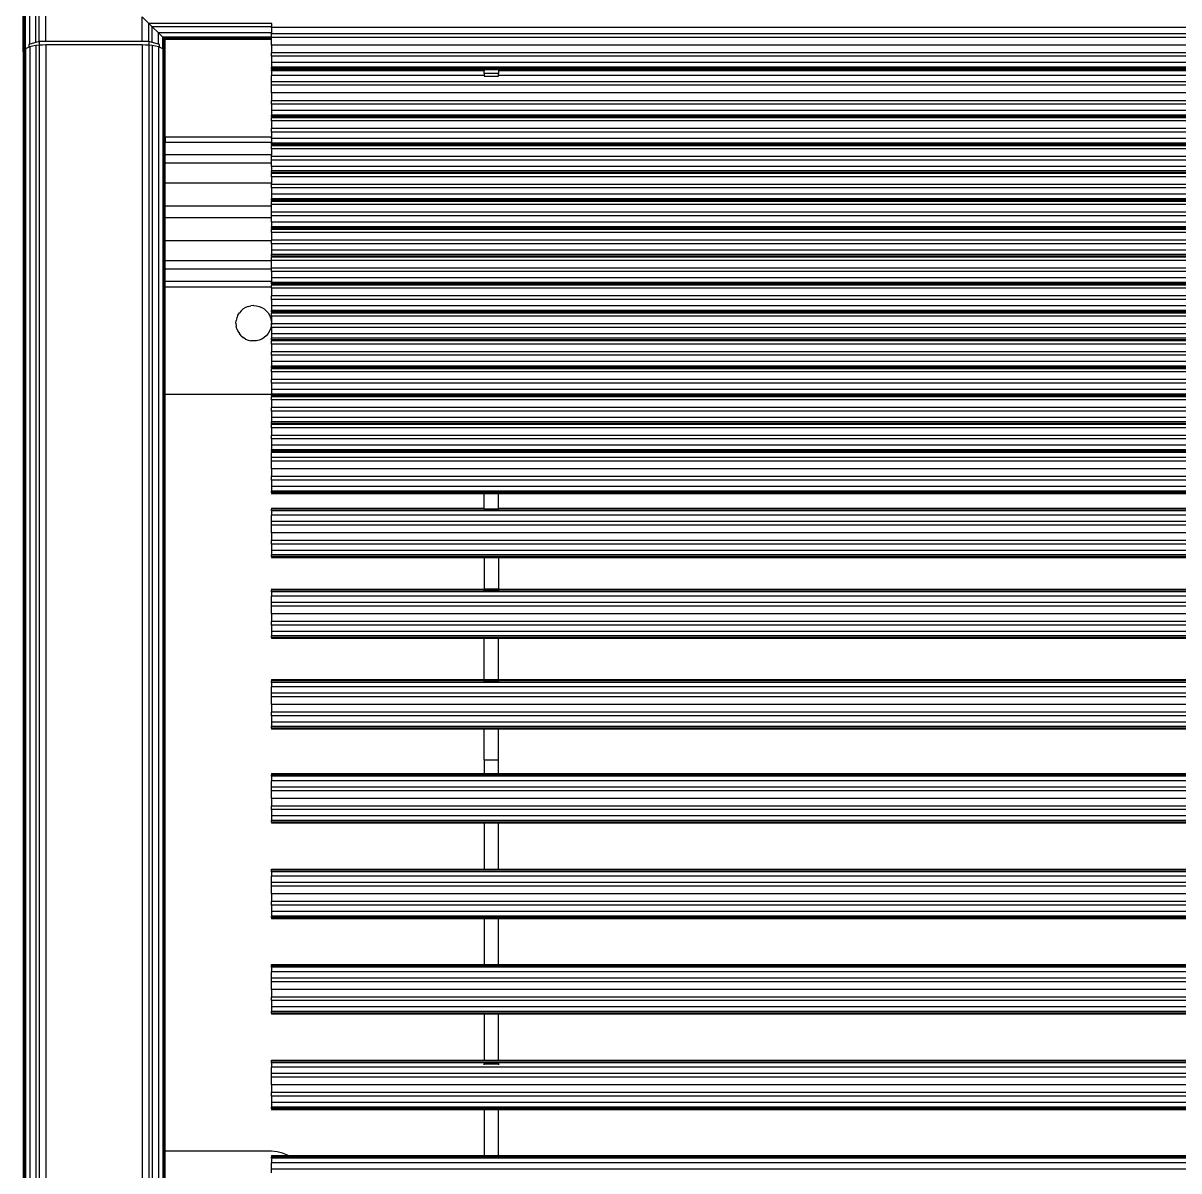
# Model space of a CAD drawing. Header units: millimetres. Extents: x 3440 to 9380, y -3644 to 556.
# Drawn here: x 4035.8 to 4364.4, y -1554.9 to -1228.6 of the extents above; entities that cross this region are included whole.
import ezdxf

# ---------------------------------------------------------------- set-up
doc = ezdxf.new("R2010")
doc.units = ezdxf.units.MM

msp = doc.modelspace()

# ---------------------------------------------------------------- linework, layer by layer
for p, q in [((4035.78, -1236.77), (4035.78, -1192.89)), ((4036.06, -1236.2), (4036.06, -1193.18)), ((4036.44, -1235.91), (4036.44, -1193.55)), ((4037.67, -1234.63), (4037.67, -1194.78)), ((4039.39, -1234.13), (4039.39, -1196.5)), ((4040.34, -1233.86), (4040.34, -1197.45)), ((4042.23, -1233.83), (4042.23, -1199.35)), ((4069.67, -1233.83), (4069.67, -1226.78)), ((4071.56, -1228.68), (4069.67, -1226.78)), ((4071.56, -1228.68), (4072.51, -1229.63)), ((4106.38, -1228.68), (4071.56, -1228.68)), ((4071.56, -1233.86), (4071.56, -1228.68)), ((4106.38, -1228.68), (4106.38, -1228.55)), ((4106.38, -1228.68), (4106.38, -1229.63)), ((4106.38, -1229.63), (4072.51, -1229.63)), ((4072.51, -1234.13), (4072.51, -1229.63)), ((4074.23, -1231.34), (4072.51, -1229.63)), ((4106.38, -1231.34), (4074.23, -1231.34)), ((4074.23, -1234.63), (4074.23, -1231.34)), ((4075.46, -1232.57), (4074.23, -1231.34)), ((4106.38, -1229.85), (4106.38, -1229.63)), ((5800.74, -1229.85), (4106.38, -1229.85)), ((4106.38, -1229.85), (4106.38, -1231.34)), ((4106.38, -1231.63), (4106.38, -1231.34)), ((5800.74, -1231.63), (4106.38, -1231.63)), ((4106.38, -1232.57), (4106.38, -1231.63)), ((4037.67, -1234.63), (4037.39, -1234.71)), ((4037.39, -1234.71), (4037.39, -1235.49)), ((4037.67, -1235.39), (4037.39, -1235.49)), ((4039.39, -1234.13), (4037.67, -1234.63)), ((4038.48, -1235.18), (4037.67, -1235.39)), ((4037.67, -1235.39), (4037.67, -1688.59)), ((4039.39, -1235.02), (4038.48, -1235.18)), ((4040.34, -1233.86), (4039.39, -1234.13)), ((4040.34, -1234.9), (4039.39, -1235.02)), ((4039.39, -1235.02), (4039.39, -1689.82)), ((4040.42, -1233.83), (4040.34, -1233.86)), ((4040.34, -1234.9), (4040.34, -1690.19)), ((4040.42, -1234.9), (4040.34, -1234.9)), ((4040.42, -1234.9), (4040.42, -1233.83)), ((4042.23, -1233.83), (4040.42, -1233.83)), ((4041.3, -1234.84), (4040.42, -1234.9)), ((4042.23, -1234.81), (4041.3, -1234.84)), ((4069.67, -1233.83), (4042.23, -1233.83)), ((4069.67, -1234.81), (4042.23, -1234.81)), ((4042.23, -1234.81), (4042.23, -1690.48)), ((4071.48, -1233.83), (4069.67, -1233.83)), ((4070.6, -1234.84), (4069.67, -1234.81)), ((4069.67, -1234.81), (4069.67, -1690.48)), ((4071.48, -1234.9), (4070.6, -1234.84)), ((4071.48, -1233.83), (4071.48, -1234.9)), ((4071.56, -1233.86), (4071.48, -1233.83)), ((4071.56, -1234.9), (4071.48, -1234.9)), ((4072.51, -1234.13), (4071.56, -1233.86)), ((4072.51, -1235.02), (4071.56, -1234.9)), ((4071.56, -1234.9), (4071.56, -1690.19)), ((4074.23, -1234.63), (4072.51, -1234.13)), ((4073.42, -1235.18), (4072.51, -1235.02)), ((4072.51, -1235.02), (4072.51, -1689.82)), ((4074.23, -1235.39), (4073.42, -1235.18)), ((4074.51, -1234.71), (4074.23, -1234.63)), ((4074.23, -1235.39), (4074.23, -1688.59)), ((4074.51, -1235.49), (4074.23, -1235.39)), ((4074.51, -1235.49), (4074.51, -1234.71)), ((4075.46, -1232.57), (4075.84, -1232.95)), ((4106.38, -1232.57), (4075.46, -1232.57)), ((4075.46, -1235.91), (4075.46, -1232.57)), ((4106.38, -1232.95), (4075.84, -1232.95)), ((4075.84, -1236.2), (4075.84, -1232.95)), ((4076.12, -1233.23), (4075.84, -1232.95)), ((4106.38, -1233.23), (4076.12, -1233.23)), ((4076.12, -1236.77), (4076.12, -1233.23)), ((4106.38, -1232.66), (4106.38, -1232.57)), ((5800.74, -1232.66), (4106.38, -1232.66)), ((4106.38, -1232.95), (4106.38, -1232.66)), ((4106.38, -1233.23), (4106.38, -1232.95)), ((4106.38, -1234.84), (4106.38, -1233.23)), ((5800.74, -1234.84), (4106.38, -1234.84)), ((4106.38, -1234.84), (4106.38, -1237.02)), ((4035.85, -1236.49), (4035.78, -1236.77)), ((4035.78, -1236.77), (4035.78, -1263.42)), ((4036.06, -1236.2), (4035.85, -1236.49)), ((4036.44, -1235.91), (4036.06, -1236.2)), ((4036.06, -1236.2), (4036.06, -1263.99)), ((4036.98, -1235.63), (4036.44, -1235.91)), ((4036.44, -1235.91), (4036.44, -1264.28)), ((4037.39, -1235.49), (4036.98, -1235.63)), ((4074.92, -1235.63), (4074.51, -1235.49)), ((4075.46, -1235.91), (4074.92, -1235.63)), ((4075.84, -1236.2), (4075.46, -1235.91)), ((4075.46, -1235.91), (4075.46, -1686.87)), ((4076.05, -1236.49), (4075.84, -1236.2)), ((4075.84, -1236.2), (4075.84, -1685.92)), ((4076.12, -1236.77), (4076.05, -1236.49)), ((4076.12, -1261.02), (4076.12, -1236.77)), ((4106.38, -1238.04), (4106.38, -1237.02)), ((5800.74, -1237.02), (4106.38, -1237.02)), ((5800.74, -1238.04), (4106.38, -1238.04)), ((4106.38, -1238.04), (4106.38, -1239.83)), ((5800.74, -1239.83), (4106.38, -1239.83)), ((4106.38, -1239.83), (4106.38, -1241.13)), ((4106.38, -1241.55), (4106.38, -1241.13)), ((5800.74, -1241.13), (4106.38, -1241.13)), ((5800.74, -1241.55), (4106.38, -1241.55)), ((4106.38, -1241.55), (4106.38, -1241.9)), ((4106.38, -1242.18), (4106.38, -1241.9)), ((4166.89, -1241.9), (4106.38, -1241.9)), ((4170.92, -1241.9), (4166.89, -1241.9)), ((4166.89, -1241.9), (4166.89, -1242.18)), ((4690.33, -1241.9), (4170.92, -1241.9)), ((4170.92, -1241.9), (4170.92, -1242.18)), ((4166.89, -1242.18), (4106.38, -1242.18)), ((4106.38, -1242.18), (4106.38, -1243.48)), ((4166.89, -1243.48), (4106.38, -1243.48)), ((4106.38, -1245.27), (4106.38, -1243.48)), ((4106.38, -1246.29), (4106.38, -1245.27)), ((5800.74, -1245.27), (4106.38, -1245.27)), ((4166.89, -1242.89), (4166.89, -1242.18)), ((4170.92, -1242.89), (4166.89, -1242.89)), ((4166.89, -1242.89), (4166.89, -1243.48)), ((4166.89, -1243.48), (4166.89, -1243.73)), ((4166.89, -1243.73), (4170.92, -1243.73)), ((4690.33, -1242.18), (4170.92, -1242.18)), ((4170.92, -1242.18), (4170.92, -1242.89)), ((4170.92, -1243.48), (4170.92, -1242.89)), ((4690.33, -1243.48), (4170.92, -1243.48)), ((4170.92, -1243.73), (4170.92, -1243.48)), ((5800.74, -1246.29), (4106.38, -1246.29)), ((4106.38, -1248.47), (4106.38, -1246.29)), ((5800.74, -1248.47), (4106.38, -1248.47)), ((4106.38, -1248.47), (4106.38, -1250.66)), ((4106.38, -1251.68), (4106.38, -1250.66)), ((5800.74, -1250.66), (4106.38, -1250.66)), ((5800.74, -1251.68), (4106.38, -1251.68)), ((4106.38, -1251.68), (4106.38, -1253.47)), ((5800.74, -1253.47), (4106.38, -1253.47)), ((4106.38, -1253.47), (4106.38, -1254.76)), ((4106.38, -1255.19), (4106.38, -1254.76)), ((5800.74, -1254.76), (4106.38, -1254.76)), ((5800.74, -1255.19), (4106.38, -1255.19)), ((4106.38, -1255.19), (4106.38, -1255.53)), ((5800.74, -1255.53), (4106.38, -1255.53)), ((4106.38, -1256.4), (4106.38, -1255.53)), ((5800.74, -1256.4), (4106.38, -1256.4)), ((4106.38, -1256.4), (4106.38, -1258.58)), ((4106.38, -1261.02), (4076.12, -1261.02)), ((4076.12, -1261.02), (4076.12, -1262.57)), ((4106.38, -1259.61), (4106.38, -1258.58)), ((5800.74, -1258.58), (4106.38, -1258.58)), ((5800.74, -1259.61), (4106.38, -1259.61)), ((4106.38, -1259.61), (4106.38, -1261.02)), ((4106.38, -1261.39), (4106.38, -1261.02)), ((5800.74, -1261.39), (4106.38, -1261.39)), ((4106.38, -1261.39), (4106.38, -1262.57)), ((4035.78, -1263.42), (4035.78, -1596.08)), ((4035.78, -1263.42), (4035.85, -1263.7)), ((4036.06, -1263.99), (4036.44, -1264.28)), ((4036.06, -1263.99), (4036.06, -1594.18)), ((4036.44, -1264.28), (4036.44, -1593.23)), ((4106.38, -1262.57), (4076.12, -1262.57)), ((4076.12, -1266.06), (4076.12, -1262.57)), ((4106.38, -1262.69), (4106.38, -1262.57)), ((4106.38, -1263.12), (4106.38, -1262.69)), ((5800.74, -1262.69), (4106.38, -1262.69)), ((5800.74, -1263.12), (4106.38, -1263.12)), ((4106.38, -1263.12), (4106.38, -1263.46)), ((5800.74, -1263.46), (4106.38, -1263.46)), ((4106.38, -1264.33), (4106.38, -1263.46)), ((5800.74, -1264.33), (4106.38, -1264.33)), ((4106.38, -1264.33), (4106.38, -1266.06)), ((4106.38, -1266.06), (4076.12, -1266.06)), ((4076.12, -1268.42), (4076.12, -1266.06)), ((4106.38, -1266.51), (4106.38, -1266.06)), ((4106.38, -1267.54), (4106.38, -1266.51)), ((5800.74, -1266.51), (4106.38, -1266.51)), ((5800.74, -1267.54), (4106.38, -1267.54)), ((4106.38, -1268.42), (4106.38, -1267.54)), ((4106.38, -1268.42), (4076.12, -1268.42)), ((4076.12, -1274.12), (4076.12, -1268.42)), ((4106.38, -1269.32), (4106.38, -1268.42)), ((5800.74, -1269.32), (4106.38, -1269.32)), ((4106.38, -1269.32), (4106.38, -1270.62)), ((4106.38, -1271.04), (4106.38, -1270.62)), ((5800.74, -1270.62), (4106.38, -1270.62)), ((5800.74, -1271.04), (4106.38, -1271.04)), ((4106.38, -1271.04), (4106.38, -1271.39)), ((5800.74, -1271.39), (4106.38, -1271.39)), ((4106.38, -1272.26), (4106.38, -1271.39)), ((4106.38, -1274.12), (4076.12, -1274.12)), ((4076.12, -1280.62), (4076.12, -1274.12)), ((5800.74, -1272.26), (4106.38, -1272.26)), ((4106.38, -1272.26), (4106.38, -1274.12)), ((4106.38, -1274.44), (4106.38, -1274.12)), ((4106.38, -1275.46), (4106.38, -1274.44)), ((5800.74, -1274.44), (4106.38, -1274.44)), ((5800.74, -1275.46), (4106.38, -1275.46)), ((4106.38, -1275.46), (4106.38, -1277.25)), ((5800.74, -1277.25), (4106.38, -1277.25)), ((4106.38, -1277.25), (4106.38, -1278.55)), ((4106.38, -1280.62), (4076.12, -1280.62)), ((4076.12, -1283.98), (4076.12, -1280.62)), ((4106.38, -1278.97), (4106.38, -1278.55)), ((5800.74, -1278.55), (4106.38, -1278.55)), ((5800.74, -1278.97), (4106.38, -1278.97)), ((4106.38, -1278.97), (4106.38, -1279.32)), ((5800.74, -1279.32), (4106.38, -1279.32)), ((4106.38, -1280.19), (4106.38, -1279.32)), ((5800.74, -1280.19), (4106.38, -1280.19)), ((4106.38, -1280.62), (4106.38, -1280.19)), ((4106.38, -1282.37), (4106.38, -1280.62)), ((4106.38, -1283.98), (4076.12, -1283.98)), ((4076.12, -1290.49), (4076.12, -1283.98)), ((4106.38, -1283.39), (4106.38, -1282.37)), ((5800.74, -1282.37), (4106.38, -1282.37)), ((5800.74, -1283.39), (4106.38, -1283.39)), ((4106.38, -1283.98), (4106.38, -1283.39)), ((4106.38, -1285.18), (4106.38, -1283.98)), ((5800.74, -1285.18), (4106.38, -1285.18)), ((4106.38, -1285.18), (4106.38, -1286.48)), ((4106.38, -1286.9), (4106.38, -1286.48)), ((5800.74, -1286.48), (4106.38, -1286.48)), ((5800.74, -1286.9), (4106.38, -1286.9)), ((4106.38, -1286.9), (4106.38, -1287.25)), ((5800.74, -1287.25), (4106.38, -1287.25)), ((4106.38, -1288.11), (4106.38, -1287.25)), ((4106.38, -1290.49), (4076.12, -1290.49)), ((4076.12, -1296.2), (4076.12, -1290.49)), ((5800.74, -1288.11), (4106.38, -1288.11)), ((4106.38, -1288.11), (4106.38, -1290.3)), ((5800.74, -1290.3), (4106.38, -1290.3)), ((4106.38, -1290.49), (4106.38, -1290.3)), ((4106.38, -1291.32), (4106.38, -1290.49)), ((5800.74, -1291.32), (4106.38, -1291.32)), ((4106.38, -1291.32), (4106.38, -1293.11)), ((5800.74, -1293.11), (4106.38, -1293.11)), ((4106.38, -1293.11), (4106.38, -1294.41)), ((4106.38, -1294.83), (4106.38, -1294.41)), ((5800.74, -1294.41), (4106.38, -1294.41)), ((4106.38, -1296.2), (4076.12, -1296.2)), ((4076.12, -1298.57), (4076.12, -1296.2)), ((5800.74, -1294.83), (4106.38, -1294.83)), ((4106.38, -1294.83), (4106.38, -1295.17)), ((5800.74, -1295.17), (4106.38, -1295.17)), ((4106.38, -1296.04), (4106.38, -1295.17)), ((5800.74, -1296.04), (4106.38, -1296.04)), ((4106.38, -1296.2), (4106.38, -1296.04)), ((4106.38, -1298.22), (4106.38, -1296.2)), ((4106.38, -1298.57), (4076.12, -1298.57)), ((4076.12, -1302.08), (4076.12, -1298.57)), ((5800.74, -1298.22), (4106.38, -1298.22)), ((4106.38, -1298.57), (4106.38, -1298.22)), ((4106.38, -1299.25), (4106.38, -1298.57)), ((5800.74, -1299.25), (4106.38, -1299.25)), ((4106.38, -1299.25), (4106.38, -1301.03)), ((5800.74, -1301.03), (4106.38, -1301.03)), ((4106.38, -1301.03), (4106.38, -1302.08)), ((4106.38, -1302.08), (4076.12, -1302.08)), ((4076.12, -1303.66), (4076.12, -1302.08)), ((4106.38, -1303.66), (4076.12, -1303.66)), ((4076.12, -1334.09), (4076.12, -1303.66)), ((4106.38, -1302.33), (4106.38, -1302.08)), ((4106.38, -1302.76), (4106.38, -1302.33)), ((5800.74, -1302.33), (4106.38, -1302.33)), ((5800.74, -1302.76), (4106.38, -1302.76)), ((4106.38, -1302.76), (4106.38, -1303.1)), ((5800.74, -1303.1), (4106.38, -1303.1)), ((4106.38, -1303.66), (4106.38, -1303.1)), ((4106.38, -1303.97), (4106.38, -1303.66)), ((5800.74, -1303.97), (4106.38, -1303.97)), ((4106.38, -1303.97), (4106.38, -1306.15)), ((4106.38, -1307.18), (4106.38, -1306.15)), ((5800.74, -1306.15), (4106.38, -1306.15)), ((5800.74, -1307.18), (4106.38, -1307.18)), ((4106.38, -1307.18), (4106.38, -1308.96)), ((4096.84, -1311.63), (4097.26, -1310.95)), ((4097.77, -1310.35), (4097.26, -1310.95)), ((4097.77, -1310.35), (4098.37, -1309.84)), ((4099.05, -1309.42), (4098.37, -1309.84)), ((4099.78, -1309.12), (4099.05, -1309.42)), ((4099.78, -1309.12), (4100.55, -1308.94)), ((4101.34, -1308.87), (4100.55, -1308.94)), ((4101.34, -1308.87), (4102.12, -1308.94)), ((4102.12, -1308.94), (4102.89, -1309.12)), ((4102.89, -1309.12), (4103.62, -1309.42)), ((4103.62, -1309.42), (4104.3, -1309.84)), ((4104.3, -1309.84), (4104.9, -1310.35)), ((4104.9, -1310.35), (4105.41, -1310.95)), ((4105.41, -1310.95), (4105.83, -1311.63)), ((5800.74, -1308.96), (4106.38, -1308.96)), ((4106.38, -1308.96), (4106.38, -1310.26)), ((4106.38, -1310.69), (4106.38, -1310.26)), ((5800.74, -1310.26), (4106.38, -1310.26)), ((5800.74, -1310.69), (4106.38, -1310.69)), ((4106.38, -1310.69), (4106.38, -1311.03)), ((4106.38, -1311.9), (4106.38, -1311.03)), ((4652.34, -1311.03), (4106.38, -1311.03)), ((4096.29, -1313.92), (4096.35, -1313.13)), ((4096.29, -1313.92), (4096.35, -1314.71)), ((4096.54, -1312.36), (4096.35, -1313.13)), ((4096.84, -1311.63), (4096.54, -1312.36)), ((4105.83, -1311.63), (4106.13, -1312.36)), ((4106.13, -1312.36), (4106.32, -1313.13)), ((4106.32, -1313.13), (4106.38, -1313.92)), ((4106.38, -1314.08), (4106.32, -1314.71)), ((4652.34, -1311.9), (4106.38, -1311.9)), ((4106.38, -1311.9), (4106.38, -1313.92)), ((4106.38, -1314.08), (4106.38, -1313.92)), ((4106.38, -1315.1), (4106.38, -1314.08)), ((4652.34, -1314.08), (4106.38, -1314.08)), ((4096.54, -1315.48), (4096.35, -1314.71)), ((4096.54, -1315.48), (4096.84, -1316.21)), ((4096.84, -1316.21), (4097.26, -1316.88)), ((4097.77, -1317.48), (4097.26, -1316.88)), ((4097.77, -1317.48), (4098.37, -1318)), ((4104.9, -1317.48), (4104.3, -1318)), ((4105.41, -1316.88), (4104.9, -1317.48)), ((4105.83, -1316.21), (4105.41, -1316.88)), ((4106.13, -1315.48), (4105.83, -1316.21)), ((4106.32, -1314.71), (4106.13, -1315.48)), ((4652.34, -1315.1), (4106.38, -1315.1)), ((4106.38, -1315.1), (4106.38, -1316.89)), ((4652.34, -1316.89), (4106.38, -1316.89)), ((4106.38, -1316.89), (4106.38, -1318.19)), ((4099.05, -1318.41), (4098.37, -1318)), ((4099.05, -1318.41), (4099.78, -1318.71)), ((4099.78, -1318.71), (4100.55, -1318.9)), ((4101.34, -1318.96), (4100.55, -1318.9)), ((4102.12, -1318.9), (4101.34, -1318.96)), ((4102.89, -1318.71), (4102.12, -1318.9)), ((4103.62, -1318.41), (4102.89, -1318.71)), ((4104.3, -1318), (4103.62, -1318.41)), ((4106.38, -1318.61), (4106.38, -1318.19)), ((4652.34, -1318.19), (4106.38, -1318.19)), ((4652.34, -1318.61), (4106.38, -1318.61)), ((4106.38, -1318.61), (4106.38, -1318.96)), ((4652.34, -1318.96), (4106.38, -1318.96)), ((4106.38, -1319.83), (4106.38, -1318.96)), ((4652.34, -1319.83), (4106.38, -1319.83)), ((4106.38, -1319.83), (4106.38, -1322.01)), ((4106.38, -1323.03), (4106.38, -1322.01)), ((4652.34, -1322.01), (4106.38, -1322.01)), ((4652.34, -1323.03), (4106.38, -1323.03)), ((4106.38, -1323.03), (4106.38, -1324.82)), ((4652.34, -1324.82), (4106.38, -1324.82)), ((4106.38, -1324.82), (4106.38, -1326.12)), ((4106.38, -1326.54), (4106.38, -1326.12)), ((4652.34, -1326.12), (4106.38, -1326.12)), ((4652.34, -1326.54), (4106.38, -1326.54)), ((4106.38, -1326.54), (4106.38, -1326.89)), ((4106.38, -1327.76), (4106.38, -1326.89)), ((4652.34, -1326.89), (4106.38, -1326.89)), ((4652.34, -1327.76), (4106.38, -1327.76)), ((4106.38, -1327.76), (4106.38, -1329.94)), ((4106.38, -1330.96), (4106.38, -1329.94)), ((4652.34, -1329.94), (4106.38, -1329.94)), ((4652.34, -1330.96), (4106.38, -1330.96)), ((4106.38, -1330.96), (4106.38, -1332.75)), ((4652.34, -1332.75), (4106.38, -1332.75)), ((4106.38, -1332.75), (4106.38, -1334.05)), ((4076.12, -1334.09), (4106.38, -1334.09)), ((4076.12, -1549.28), (4076.12, -1334.09)), ((4652.34, -1334.05), (4106.38, -1334.05)), ((4106.38, -1334.09), (4106.38, -1334.05)), ((4106.38, -1334.47), (4106.38, -1334.09)), ((4652.34, -1334.47), (4106.38, -1334.47)), ((4106.38, -1334.47), (4106.38, -1334.81)), ((4106.38, -1335.68), (4106.38, -1334.81)), ((4652.34, -1334.81), (4106.38, -1334.81)), ((4652.34, -1335.68), (4106.38, -1335.68)), ((4106.38, -1335.68), (4106.38, -1337.86)), ((4106.38, -1338.89), (4106.38, -1337.86)), ((4652.34, -1337.86), (4106.38, -1337.86)), ((4652.34, -1338.89), (4106.38, -1338.89)), ((4106.38, -1338.89), (4106.38, -1340.68)), ((4652.34, -1340.68), (4106.38, -1340.68)), ((4106.38, -1340.68), (4106.38, -1341.97)), ((4106.38, -1342.4), (4106.38, -1341.97)), ((4652.34, -1341.97), (4106.38, -1341.97)), ((4652.34, -1342.4), (4106.38, -1342.4)), ((4106.38, -1342.4), (4106.38, -1342.74)), ((4652.34, -1342.74), (4106.38, -1342.74)), ((4106.38, -1343.61), (4106.38, -1342.74)), ((4652.34, -1343.61), (4106.38, -1343.61)), ((4106.38, -1343.61), (4106.38, -1345.79)), ((4106.38, -1346.81), (4106.38, -1345.79)), ((4652.34, -1345.79), (4106.38, -1345.79)), ((4652.34, -1346.81), (4106.38, -1346.81)), ((4106.38, -1346.81), (4106.38, -1348.6)), ((4652.34, -1348.6), (4106.38, -1348.6)), ((4106.38, -1348.6), (4106.38, -1349.9)), ((4106.38, -1350.32), (4106.38, -1349.9)), ((4652.34, -1349.9), (4106.38, -1349.9)), ((4652.34, -1350.32), (4106.38, -1350.32)), ((4106.38, -1350.32), (4106.38, -1350.67)), ((4652.34, -1350.67), (4106.38, -1350.67)), ((4106.38, -1352.12), (4106.38, -1350.67)), ((4106.38, -1353.14), (4106.38, -1352.12)), ((4652.34, -1352.12), (4106.38, -1352.12)), ((4652.34, -1353.14), (4106.38, -1353.14)), ((4106.38, -1355.32), (4106.38, -1353.14)), ((4652.34, -1355.32), (4106.38, -1355.32)), ((4106.38, -1355.32), (4106.38, -1357.5)), ((4106.38, -1358.53), (4106.38, -1357.5)), ((4652.34, -1357.5), (4106.38, -1357.5)), ((4652.34, -1358.53), (4106.38, -1358.53)), ((4106.38, -1358.53), (4106.38, -1360.31)), ((4652.34, -1360.31), (4106.38, -1360.31)), ((4106.38, -1360.31), (4106.38, -1361.61)), ((4106.38, -1362.03), (4106.38, -1361.61)), ((4652.34, -1361.61), (4106.38, -1361.61)), ((4652.34, -1362.03), (4106.38, -1362.03)), ((4106.38, -1362.03), (4106.38, -1362.38)), ((4166.89, -1362.38), (4106.38, -1362.38)), ((4170.92, -1362.38), (4166.89, -1362.38)), ((4166.89, -1366.45), (4166.89, -1362.38)), ((4652.34, -1362.38), (4170.92, -1362.38)), ((4170.92, -1366.45), (4170.92, -1362.38)), ((4106.38, -1366.44), (4166.89, -1366.45)), ((4106.38, -1366.44), (4106.38, -1366.79)), ((4106.38, -1367.21), (4106.38, -1366.79)), ((4166.89, -1366.79), (4106.38, -1366.79)), ((4166.89, -1366.66), (4166.89, -1366.45)), ((4166.89, -1366.66), (4170.92, -1366.66)), ((4166.89, -1366.79), (4166.89, -1367.21)), ((4166.89, -1366.79), (4170.92, -1366.79)), ((4170.92, -1366.45), (4652.34, -1366.44)), ((4170.92, -1366.66), (4170.92, -1366.45)), ((4170.92, -1367.21), (4170.92, -1366.79)), ((4652.34, -1366.79), (4170.92, -1366.79)), ((4166.89, -1367.21), (4106.38, -1367.21)), ((4106.38, -1367.21), (4106.38, -1368.51)), ((4652.34, -1368.51), (4106.38, -1368.51)), ((4106.38, -1370.29), (4106.38, -1368.51)), ((4170.92, -1367.21), (4166.89, -1367.21)), ((4652.34, -1367.21), (4170.92, -1367.21)), ((4106.38, -1371.32), (4106.38, -1370.29)), ((4652.34, -1370.29), (4106.38, -1370.29)), ((4652.34, -1371.32), (4106.38, -1371.32)), ((4106.38, -1373.5), (4106.38, -1371.32)), ((4652.34, -1373.5), (4106.38, -1373.5)), ((4106.38, -1373.5), (4106.38, -1375.68)), ((4106.38, -1376.7), (4106.38, -1375.68)), ((4652.34, -1375.68), (4106.38, -1375.68)), ((4652.34, -1376.7), (4106.38, -1376.7)), ((4106.38, -1376.7), (4106.38, -1378.49)), ((4652.34, -1378.49), (4106.38, -1378.49)), ((4106.38, -1378.49), (4106.38, -1379.79)), ((4106.38, -1380.21), (4106.38, -1379.79)), ((4652.34, -1379.79), (4106.38, -1379.79)), ((4652.34, -1380.21), (4106.38, -1380.21)), ((4106.38, -1380.21), (4106.38, -1380.56)), ((4166.89, -1380.56), (4106.38, -1380.56)), ((4170.92, -1380.56), (4166.89, -1380.56)), ((4166.89, -1380.56), (4166.89, -1389.46)), ((4652.34, -1380.56), (4170.92, -1380.56)), ((4170.92, -1380.56), (4170.92, -1389.46)), ((4106.38, -1389.45), (4166.89, -1389.46)), ((4106.38, -1389.45), (4106.38, -1389.8)), ((4106.38, -1390.22), (4106.38, -1389.8)), ((4166.89, -1389.8), (4106.38, -1389.8)), ((4170.92, -1389.46), (4166.89, -1389.46)), ((4166.89, -1389.46), (4166.89, -1389.5)), ((4166.89, -1389.5), (4170.92, -1389.5)), ((4166.89, -1389.54), (4166.89, -1389.5)), ((4166.89, -1389.87), (4166.89, -1389.8)), ((4170.92, -1389.8), (4166.89, -1389.8)), ((4166.89, -1390.22), (4166.89, -1389.87)), ((4166.89, -1389.87), (4170.92, -1389.87)), ((4170.92, -1389.46), (4652.34, -1389.45)), ((4170.92, -1389.5), (4170.92, -1389.46)), ((4170.92, -1389.5), (4170.92, -1389.54)), ((4170.92, -1389.8), (4170.92, -1389.87)), ((4652.34, -1389.8), (4170.92, -1389.8)), ((4170.92, -1389.87), (4170.92, -1390.22)), ((4166.89, -1390.22), (4106.38, -1390.22)), ((4106.38, -1390.22), (4106.38, -1391.52)), ((4652.34, -1391.52), (4106.38, -1391.52)), ((4106.38, -1393.3), (4106.38, -1391.52)), ((4170.92, -1390.22), (4166.89, -1390.22)), ((4652.34, -1390.22), (4170.92, -1390.22)), ((4106.38, -1394.33), (4106.38, -1393.3)), ((4652.34, -1393.3), (4106.38, -1393.3)), ((4652.34, -1394.33), (4106.38, -1394.33)), ((4106.38, -1396.51), (4106.38, -1394.33)), ((4652.34, -1396.51), (4106.38, -1396.51)), ((4106.38, -1396.51), (4106.38, -1398.69)), ((4106.38, -1399.72), (4106.38, -1398.69)), ((4652.34, -1398.69), (4106.38, -1398.69)), ((4652.34, -1399.72), (4106.38, -1399.72)), ((4106.38, -1399.72), (4106.38, -1401.5)), ((4652.34, -1401.5), (4106.38, -1401.5)), ((4106.38, -1401.5), (4106.38, -1402.8)), ((4106.38, -1403.22), (4106.38, -1402.8)), ((4652.34, -1402.8), (4106.38, -1402.8)), ((4652.34, -1403.22), (4106.38, -1403.22)), ((4106.38, -1403.22), (4106.38, -1403.57)), ((4166.89, -1403.57), (4106.38, -1403.57)), ((4170.92, -1403.57), (4166.89, -1403.57)), ((4166.89, -1415.22), (4166.89, -1403.57)), ((4652.34, -1403.57), (4170.92, -1403.57)), ((4170.92, -1415.22), (4170.92, -1403.57)), ((4106.38, -1415.22), (4166.89, -1415.22)), ((4106.38, -1415.22), (4106.38, -1415.57)), ((4106.38, -1415.99), (4106.38, -1415.57)), ((4166.89, -1415.57), (4106.38, -1415.57)), ((4166.89, -1415.99), (4106.38, -1415.99)), ((4106.38, -1415.99), (4106.38, -1417.29)), ((4166.89, -1415.22), (4166.89, -1415.31)), ((4166.89, -1415.22), (4170.92, -1415.22)), ((4166.89, -1415.57), (4166.89, -1415.65)), ((4170.92, -1415.57), (4166.89, -1415.57)), ((4166.89, -1415.65), (4170.92, -1415.65)), ((4166.89, -1415.99), (4166.89, -1415.65)), ((4170.92, -1415.99), (4166.89, -1415.99)), ((4170.92, -1415.31), (4170.92, -1415.22)), ((4170.92, -1415.22), (4652.34, -1415.22)), ((4170.92, -1415.65), (4170.92, -1415.57)), ((4652.34, -1415.57), (4170.92, -1415.57)), ((4170.92, -1415.65), (4170.92, -1415.99)), ((4652.34, -1415.99), (4170.92, -1415.99)), ((4652.34, -1417.29), (4106.38, -1417.29)), ((4106.38, -1419.07), (4106.38, -1417.29)), ((4106.38, -1420.1), (4106.38, -1419.07)), ((4652.34, -1419.07), (4106.38, -1419.07)), ((4652.34, -1420.1), (4106.38, -1420.1)), ((4106.38, -1422.28), (4106.38, -1420.1)), ((4652.34, -1422.28), (4106.38, -1422.28)), ((4106.38, -1422.28), (4106.38, -1424.46)), ((4106.38, -1425.48), (4106.38, -1424.46)), ((4652.34, -1424.46), (4106.38, -1424.46)), ((4652.34, -1425.48), (4106.38, -1425.48)), ((4106.38, -1425.48), (4106.38, -1427.27)), ((4652.34, -1427.27), (4106.38, -1427.27)), ((4106.38, -1427.27), (4106.38, -1428.57)), ((4106.38, -1428.99), (4106.38, -1428.57)), ((4652.34, -1428.57), (4106.38, -1428.57)), ((4652.34, -1428.99), (4106.38, -1428.99)), ((4106.38, -1428.99), (4106.38, -1429.34)), ((4166.89, -1429.34), (4106.38, -1429.34)), ((4170.92, -1429.34), (4166.89, -1429.34)), ((4166.89, -1438), (4166.89, -1429.34)), ((4652.34, -1429.34), (4170.92, -1429.34)), ((4170.92, -1438), (4170.92, -1429.34)), ((4166.89, -1438), (4170.92, -1438)), ((4166.89, -1438), (4166.89, -1441.92)), ((4170.92, -1441.92), (4170.92, -1438)), ((4106.38, -1441.92), (4166.89, -1441.92)), ((4106.38, -1441.92), (4106.38, -1442.26)), ((4106.38, -1442.69), (4106.38, -1442.26)), ((4166.89, -1442.26), (4106.38, -1442.26)), ((4166.89, -1441.92), (4166.89, -1442.01)), ((4166.89, -1441.92), (4170.92, -1441.92)), ((4166.89, -1442.26), (4166.89, -1442.69)), ((4170.92, -1442.26), (4166.89, -1442.26)), ((4170.92, -1442.01), (4170.92, -1441.92)), ((4170.92, -1441.92), (4652.34, -1441.92)), ((4170.92, -1442.69), (4170.92, -1442.26)), ((4652.34, -1442.26), (4170.92, -1442.26)), ((4166.89, -1442.69), (4106.38, -1442.69)), ((4106.38, -1442.69), (4106.38, -1443.99)), ((4652.34, -1443.99), (4106.38, -1443.99)), ((4106.38, -1445.77), (4106.38, -1443.99)), ((4170.92, -1442.69), (4166.89, -1442.69)), ((4652.34, -1442.69), (4170.92, -1442.69)), ((4106.38, -1446.8), (4106.38, -1445.77)), ((4652.34, -1445.77), (4106.38, -1445.77)), ((4652.34, -1446.8), (4106.38, -1446.8)), ((4106.38, -1448.98), (4106.38, -1446.8)), ((4652.34, -1448.98), (4106.38, -1448.98)), ((4106.38, -1448.98), (4106.38, -1451.16)), ((4106.38, -1452.18), (4106.38, -1451.16)), ((4652.34, -1451.16), (4106.38, -1451.16)), ((4652.34, -1452.18), (4106.38, -1452.18)), ((4106.38, -1452.18), (4106.38, -1453.97)), ((4652.34, -1453.97), (4106.38, -1453.97)), ((4106.38, -1453.97), (4106.38, -1455.27)), ((4106.38, -1455.69), (4106.38, -1455.27)), ((4652.34, -1455.27), (4106.38, -1455.27)), ((4652.34, -1455.69), (4106.38, -1455.69)), ((4106.38, -1455.69), (4106.38, -1456.04)), ((4166.89, -1456.04), (4106.38, -1456.04)), ((4166.89, -1456.04), (4166.89, -1469.06)), ((4170.92, -1456.04), (4166.89, -1456.04)), ((4170.92, -1469.06), (4170.92, -1456.04)), ((4652.34, -1456.04), (4170.92, -1456.04)), ((4106.38, -1469.06), (4166.89, -1469.06)), ((4106.38, -1469.41), (4106.38, -1469.06)), ((4106.38, -1469.83), (4106.38, -1469.41)), ((4166.89, -1469.41), (4106.38, -1469.41)), ((4652.34, -1469.83), (4106.38, -1469.83)), ((4106.38, -1469.83), (4106.38, -1471.13)), ((4652.34, -1471.13), (4106.38, -1471.13)), ((4106.38, -1472.92), (4106.38, -1471.13)), ((4166.89, -1469.06), (4166.89, -1469.41)), ((4166.89, -1469.06), (4170.92, -1469.06)), ((4170.92, -1469.41), (4166.89, -1469.41)), ((4170.92, -1469.41), (4170.92, -1469.06)), ((4170.92, -1469.06), (4652.34, -1469.06)), ((4652.34, -1469.41), (4170.92, -1469.41)), ((4106.38, -1473.94), (4106.38, -1472.92)), ((4652.34, -1472.92), (4106.38, -1472.92)), ((4652.34, -1473.94), (4106.38, -1473.94)), ((4106.38, -1476.12), (4106.38, -1473.94)), ((4652.34, -1476.12), (4106.38, -1476.12)), ((4106.38, -1476.12), (4106.38, -1478.3)), ((4106.38, -1479.33), (4106.38, -1478.3)), ((4652.34, -1478.3), (4106.38, -1478.3)), ((4652.34, -1479.33), (4106.38, -1479.33)), ((4106.38, -1479.33), (4106.38, -1481.11)), ((4652.34, -1481.11), (4106.38, -1481.11)), ((4106.38, -1481.11), (4106.38, -1482.41)), ((4106.38, -1482.84), (4106.38, -1482.41)), ((4652.34, -1482.41), (4106.38, -1482.41)), ((4652.34, -1482.84), (4106.38, -1482.84)), ((4106.38, -1482.84), (4106.38, -1483.18)), ((4166.89, -1483.18), (4106.38, -1483.18)), ((4166.89, -1483.18), (4166.89, -1496.2)), ((4170.92, -1483.18), (4166.89, -1483.18)), ((4170.92, -1496.2), (4170.92, -1483.18)), ((4652.34, -1483.18), (4170.92, -1483.18)), ((4106.38, -1496.2), (4166.89, -1496.2)), ((4106.38, -1496.55), (4106.38, -1496.2)), ((4106.38, -1496.97), (4106.38, -1496.55)), ((4166.89, -1496.55), (4106.38, -1496.55)), ((4652.34, -1496.97), (4106.38, -1496.97)), ((4106.38, -1496.97), (4106.38, -1498.27)), ((4652.34, -1498.27), (4106.38, -1498.27)), ((4106.38, -1500.06), (4106.38, -1498.27)), ((4166.89, -1496.2), (4166.89, -1496.55)), ((4166.89, -1496.2), (4170.92, -1496.2)), ((4170.92, -1496.55), (4166.89, -1496.55)), ((4170.92, -1496.55), (4170.92, -1496.2)), ((4170.92, -1496.2), (4652.34, -1496.2)), ((4652.34, -1496.55), (4170.92, -1496.55)), ((4106.38, -1501.08), (4106.38, -1500.06)), ((4652.34, -1500.06), (4106.38, -1500.06)), ((4652.34, -1501.08), (4106.38, -1501.08)), ((4106.38, -1503.26), (4106.38, -1501.08)), ((4652.34, -1503.26), (4106.38, -1503.26)), ((4106.38, -1503.26), (4106.38, -1505.45)), ((4106.38, -1506.47), (4106.38, -1505.45)), ((4652.34, -1505.45), (4106.38, -1505.45)), ((4652.34, -1506.47), (4106.38, -1506.47)), ((4106.38, -1506.47), (4106.38, -1508.26)), ((4652.34, -1508.26), (4106.38, -1508.26)), ((4106.38, -1508.26), (4106.38, -1509.55)), ((4106.38, -1509.98), (4106.38, -1509.55)), ((4652.34, -1509.55), (4106.38, -1509.55)), ((4652.34, -1509.98), (4106.38, -1509.98)), ((4106.38, -1509.98), (4106.38, -1510.32)), ((4166.89, -1510.32), (4106.38, -1510.32)), ((4166.89, -1510.32), (4166.89, -1523.35)), ((4170.92, -1510.32), (4166.89, -1510.32)), ((4170.92, -1523.35), (4170.92, -1510.32)), ((4652.34, -1510.32), (4170.92, -1510.32)), ((4106.38, -1523.35), (4166.89, -1523.35)), ((4106.38, -1523.69), (4106.38, -1523.35)), ((4106.38, -1524.12), (4106.38, -1523.69)), ((4166.89, -1523.69), (4106.38, -1523.69)), ((4166.89, -1524.12), (4106.38, -1524.12)), ((4106.38, -1524.12), (4106.38, -1525.41)), ((4166.89, -1523.35), (4170.92, -1523.35)), ((4166.89, -1523.43), (4166.89, -1523.69)), ((4170.92, -1523.69), (4166.89, -1523.69)), ((4166.89, -1524.12), (4166.89, -1524.43)), ((4170.92, -1524.12), (4166.89, -1524.12)), ((4166.89, -1524.43), (4170.92, -1524.43)), ((4166.89, -1524.69), (4166.89, -1524.43)), ((4170.92, -1523.35), (4652.34, -1523.35)), ((4170.92, -1523.69), (4170.92, -1523.43)), ((4652.34, -1523.69), (4170.92, -1523.69)), ((4170.92, -1524.43), (4170.92, -1524.12)), ((4652.34, -1524.12), (4170.92, -1524.12)), ((4170.92, -1524.43), (4170.92, -1524.69)), ((4652.34, -1525.41), (4106.38, -1525.41)), ((4106.38, -1527.2), (4106.38, -1525.41)), ((4106.38, -1528.22), (4106.38, -1527.2)), ((4652.34, -1527.2), (4106.38, -1527.2)), ((4652.34, -1528.22), (4106.38, -1528.22)), ((4106.38, -1530.41), (4106.38, -1528.22)), ((4652.34, -1530.41), (4106.38, -1530.41)), ((4106.38, -1530.41), (4106.38, -1532.59)), ((4106.38, -1533.61), (4106.38, -1532.59)), ((4652.34, -1532.59), (4106.38, -1532.59)), ((4652.34, -1533.61), (4106.38, -1533.61)), ((4106.38, -1533.61), (4106.38, -1535.4)), ((4652.34, -1535.4), (4106.38, -1535.4)), ((4106.38, -1535.4), (4106.38, -1536.7)), ((4106.38, -1537.12), (4106.38, -1536.7)), ((4652.34, -1536.7), (4106.38, -1536.7)), ((4652.34, -1537.12), (4106.38, -1537.12)), ((4106.38, -1537.12), (4106.38, -1537.47)), ((4166.89, -1537.47), (4106.38, -1537.47)), ((4166.89, -1537.47), (4166.89, -1550.49)), ((4170.92, -1537.47), (4166.89, -1537.47)), ((4170.92, -1550.49), (4170.92, -1537.47)), ((4652.34, -1537.47), (4170.92, -1537.47)), ((4106.38, -1549.28), (4076.12, -1549.28)), ((4076.12, -1589.62), (4076.12, -1549.28)), ((4107.96, -1549.41), (4106.38, -1549.28)), ((4106.38, -1550.49), (4111.13, -1550.49)), ((4106.38, -1550.49), (4106.38, -1550.83)), ((4106.38, -1551.26), (4106.38, -1550.83)), ((4111.7, -1550.83), (4106.38, -1550.83)), ((4109.49, -1549.78), (4107.96, -1549.41)), ((4110.96, -1550.38), (4109.49, -1549.78)), ((4111.13, -1550.49), (4110.96, -1550.38)), ((4111.27, -1550.58), (4111.13, -1550.49)), ((4111.13, -1550.49), (4166.89, -1550.49)), ((4112.31, -1551.21), (4111.7, -1550.83)), ((4166.89, -1550.83), (4111.7, -1550.83)), ((4166.89, -1550.49), (4166.89, -1550.58)), ((4166.89, -1550.49), (4170.92, -1550.49)), ((4166.89, -1550.83), (4166.89, -1551.26)), ((4170.92, -1550.83), (4166.89, -1550.83)), ((4170.92, -1550.58), (4170.92, -1550.49)), ((4170.92, -1550.49), (4652.34, -1550.49)), ((4170.92, -1551.26), (4170.92, -1550.83)), ((4652.34, -1550.83), (4170.92, -1550.83)), ((4112.36, -1551.26), (4106.38, -1551.26)), ((4106.38, -1551.26), (4106.38, -1552.56)), ((4652.34, -1552.56), (4106.38, -1552.56)), ((4106.38, -1554.34), (4106.38, -1552.56)), ((4112.36, -1551.26), (4112.31, -1551.21)), ((4166.89, -1551.26), (4112.36, -1551.26)), ((4170.92, -1551.26), (4166.89, -1551.26)), ((4652.34, -1551.26), (4170.92, -1551.26)), ((4106.38, -1555.37), (4106.38, -1554.34)), ((4652.34, -1554.34), (4106.38, -1554.34))]:
    msp.add_line(p, q)

doc.saveas('drawing.dxf')
